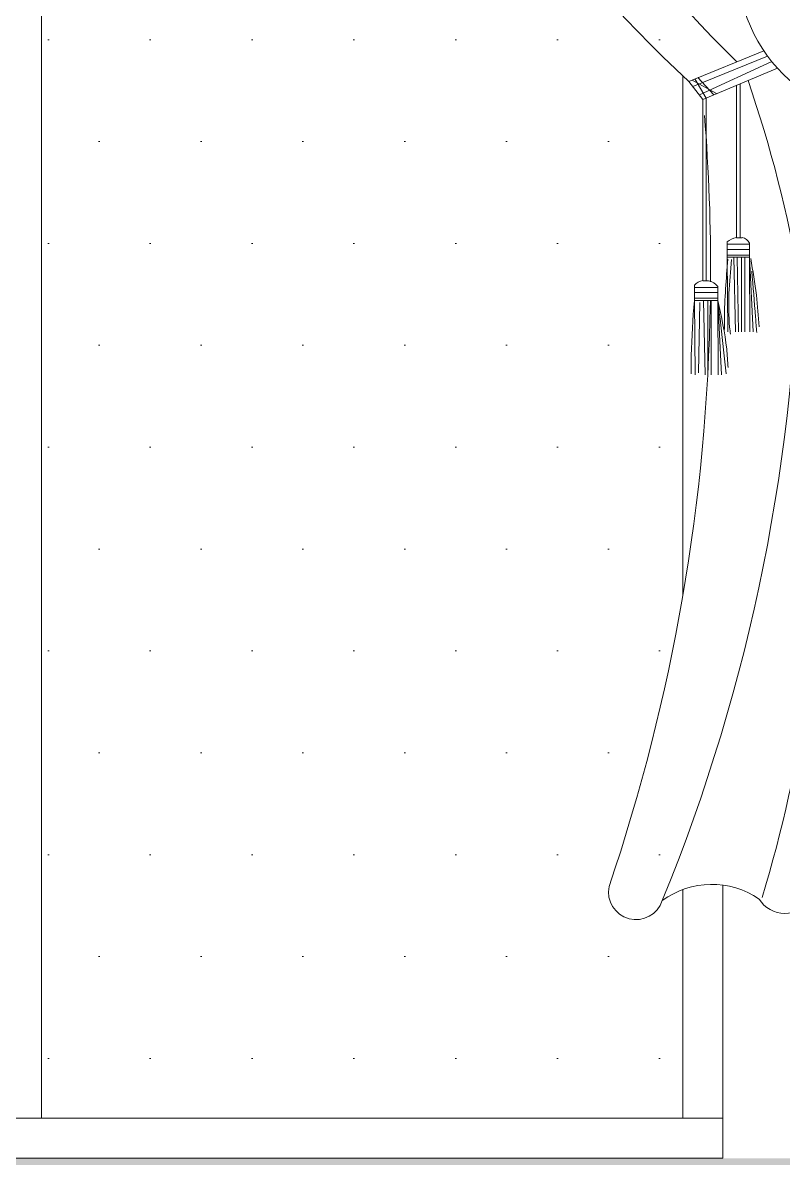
# Model space of a CAD drawing. Header units: millimetres. Extents: x -51 to 151, y -74 to 104.
# Drawn here: x 78.093 to 79.042, y -57.847 to -56.432 of the extents above; entities that cross this region are included whole.
import ezdxf

# ---------------------------------------------------------------- set-up
doc = ezdxf.new("R2010")
doc.units = ezdxf.units.MM
doc.header["$LTSCALE"] = 15
doc.layers.add('PH', color=8, linetype='Continuous')

# ---------------------------------------------------------------- blocks, each defined once
blk = doc.blocks.new('dfgh')
at = {"layer": 'PH', "lineweight": 0}
for p, q in [((719073.2, -39058.9), (718979.6, -39097)), ((719077.8, -39065.4), (718984.6, -39103.4)), ((719083.3, -39072.4), (718992.9, -39113.9)), ((719090.3, -39080.6), (718997.3, -39119.4)), ((719014.4, -39112.3), (718983.8, -39095.3)), ((719001.2, -39117.8), (718987.2, -39093.9)), ((719010.9, -39113.7), (718991, -39092.3)), ((718979.6, -39097), (718997.3, -39119.4)), ((719039, -39102), (719039, -39291.9)), ((719043.8, -39100), (719043.8, -39291.9)), ((718997.3, -39119.4), (718997.3, -39345.8)), ((719001.2, -39117.8), (719001.2, -39345.8)), ((719046.2, -39291.9), (719039, -39291.9)), ((719027.7, -39297.2), (719027.7, -39316.3)), ((719055.5, -39300), (719027.7, -39300)), ((719055.5, -39306.4), (719027.7, -39306.4)), ((719055.5, -39298.6), (719055.5, -39316.3)), ((719055.5, -39313.5), (719027.7, -39313.5)), ((719027.7, -39316.3), (719028.5, -39409)), ((719055.5, -39316.3), (719027.7, -39316.3)), ((719035.7, -39316.3), (719037.8, -39409)), ((719039.8, -39316.3), (719041.7, -39409)), ((719045.2, -39316.3), (719045.4, -39409)), ((719049.5, -39316.3), (719049.5, -39409)), ((719055.5, -39316.3), (719060, -39409)), ((719055.5, -39316.3), (719055.7, -39409)), ((718986.6, -39351.1), (718986.6, -39370.2)), ((719004.4, -39345.8), (718997.3, -39345.8)), ((719015.9, -39353.9), (718986.6, -39353.9)), ((719015.9, -39360.3), (718986.6, -39360.3)), ((719015.9, -39352.5), (719015.9, -39370.2)), ((719015.9, -39367.4), (718986.6, -39367.4)), ((719015.9, -39370.2), (718986.6, -39370.2)), ((718986.6, -39370.2), (718987.5, -39462.9)), ((718993.6, -39372.5), (718991.7, -39460.1)), ((718998, -39370.2), (718999.9, -39462.9)), ((719003.4, -39370.2), (719003.6, -39462.9)), ((719007.7, -39370.2), (719007.7, -39462.9)), ((719015.9, -39370.2), (719016.1, -39462.9)), ((719015.9, -39370.2), (719020.4, -39462.9))]:
    blk.add_line(p, q, dxfattribs=at)
for centre, radius, start, end in [((720060.7, -37928.8), 1591.7, 176.7809, 227.2178), ((720135.4, -37953.7), 1566.3, 175.8149, 225.5927), ((719230.3, -38953.1), 189.4, 168.9791, 269.1889), ((717491.4, -39632.2), 1651.6, 343.0297, 18.9439), ((716608.5, -39331.6), 2398.4, 359.6328, 4.598), ((716831.2, -39251.3), 2286.1, 337.7154, 359.5608), ((719043.5, -39314.5), 23.5, 101.0785, 132.5276), ((719042.1, -39306.5), 15.5, 30.8187, 74.8601), ((719001.6, -39366.1), 21.2, 101.7978, 134.8838), ((719000, -39365.4), 20.4, 39.2583, 77.5655), ((716608.5, -39331.6), 2398.4, 341.2979, 359.0778), ((718913.9, -40107.6), 34.3, 168.3201, 341.9885), ((719008.4, -40202.1), 104.2, 55.5001, 126.3873), ((719099.3, -40097.2), 37.1, 210.8815, 329.1185)]:
    blk.add_arc(centre, radius, start, end, dxfattribs=at)
for points in [[(719028.3, -39318.7), (719024.1, -39392.7), (719024.1, -39406.3)], [(719033, -39319.2), (719030.6, -39403.4), (719031.6, -39412.3)], [(719056.9, -39317.8), (719063.9, -39363.6), (719067.6, -39403)], [(719058.3, -39333.7), (719062.9, -39390.8), (719064.4, -39410)], [(718986.6, -39370.2), (718982.8, -39438.6), (718982.8, -39461.5)], [(719015.9, -39370.2), (719026.9, -39430.6), (719028.7, -39453.5)], [(719015.9, -39370.2), (719023.1, -39431.5), (719026.4, -39461.5)]]:
    blk.add_spline(points, degree=3, dxfattribs=at)
blk = doc.blocks.new('errt')
at = {"linetype": 'Continuous', "lineweight": 0}
h = blk.add_hatch(dxfattribs=at)
h.set_pattern_fill('DOTS', color=252, scale=80)
h.set_pattern_definition([(0, (303740.45, -38800), (63.5, 127), [0, -127])])
h.paths.add_polyline_path([(717272.3, -37889.4), (716472.3, -37889.4), (716472.3, -39532.2), (717272.3, -39532.2)])
h.paths.add_polyline_path([(718122.3, -37889.4), (717322.3, -37889.4), (717322.3, -39524.3), (718122.3, -39524.3)])
h.paths.add_polyline_path([(718972.3, -37889.4), (718172.3, -37889.4), (718172.3, -40289.4), (718972.3, -40289.4)])
at = {"color": 252, "linetype": 'Continuous', "lineweight": 0}
for p, q in [((718172.3, -40289.4), (718172.3, -37889.4)), ((718972.3, -39637.8), (718972.3, -38990.1)), ((718972.3, -40289.4), (718972.3, -40004.4)), ((717929.9, -40289.4), (719022.3, -40289.4)), ((719022.3, -40339.4), (716422.3, -40339.4))]:
    blk.add_line(p, q, dxfattribs=at)
blk.add_lwpolyline([(716422.3, -39998.8), (716422.3, -40339.4), (719022.3, -40339.4), (719022.3, -39998.8)], dxfattribs=at)
blk.add_blockref('dfgh', (0, 100), dxfattribs=at)

msp = doc.modelspace()

# ---------------------------------------------------------------- hatches: boundary and pattern name
at = {"linetype": 'Continuous', "lineweight": 13}
h = msp.add_hatch(color=256, dxfattribs=at)
h.dxf.hatch_style = 1
h.paths.add_polyline_path([(69.2663, -57.8473), (69.2663, -57.9473), (100.8663, -57.9473), (100.8663, -58.0473), (100.8663, -57.8473)])

# ---------------------------------------------------------------- block references
at = {"linetype": 'Continuous', "lineweight": 13, "xscale": 0.001, "yscale": 0.001, "zscale": 0.001}
msp.add_blockref('errt', (-640.056, -17.5079), dxfattribs=at)

doc.saveas('drawing.dxf')
